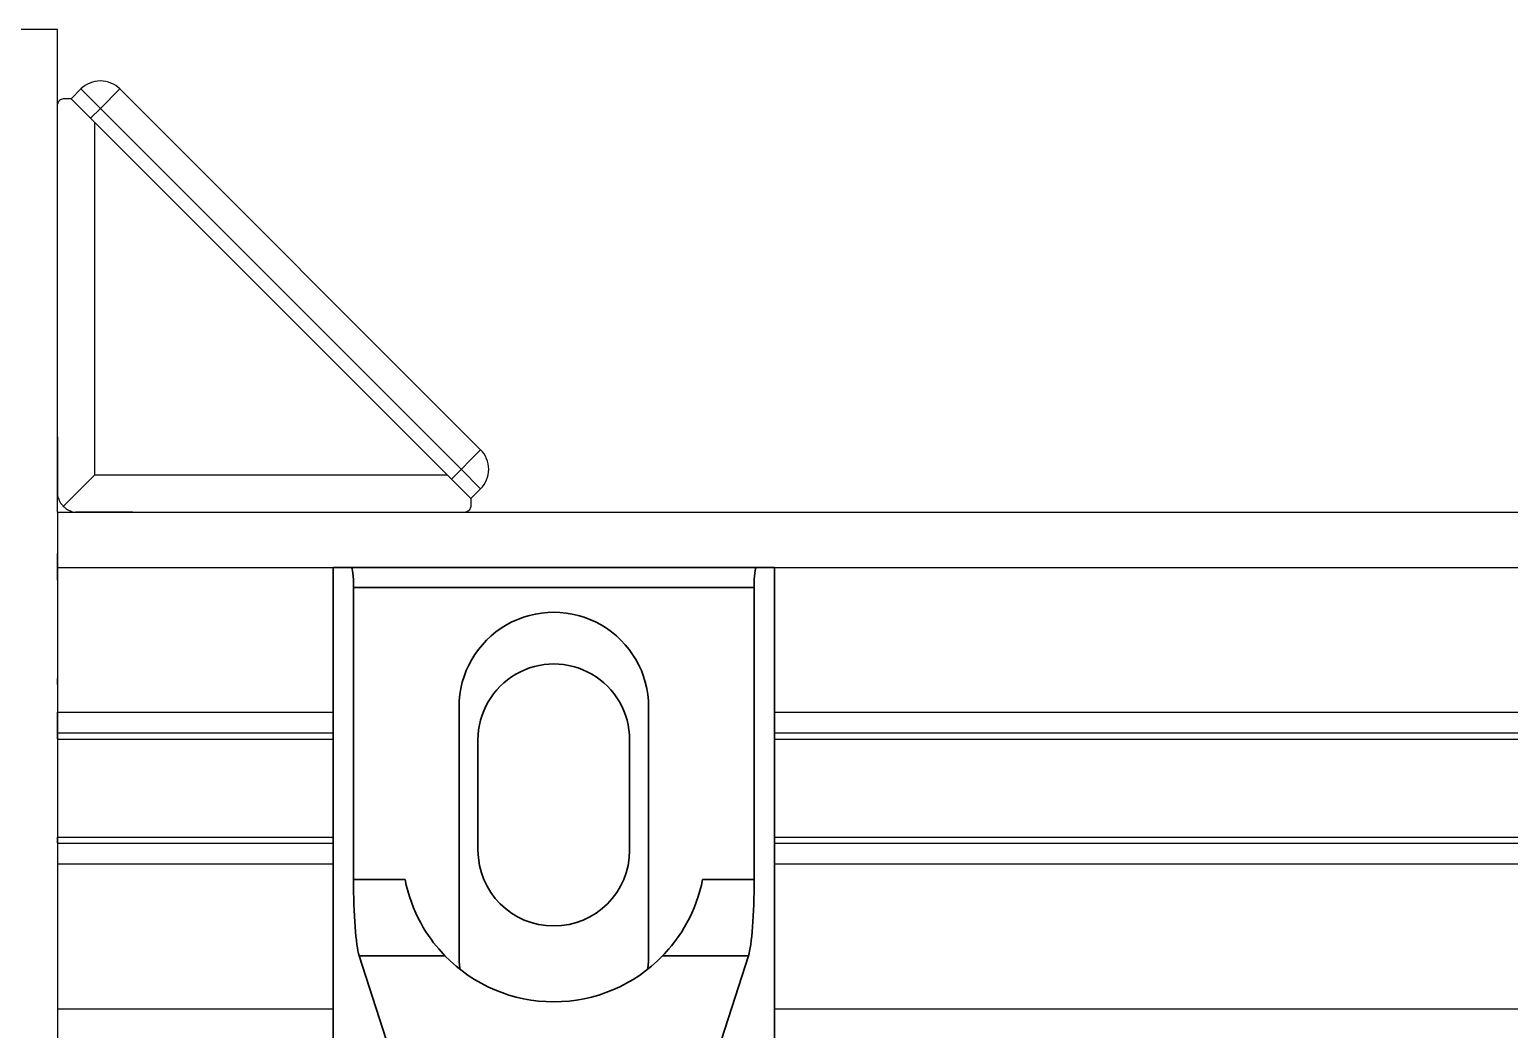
# Model space of a CAD drawing. Header units: millimetres. Extents: x -3183 to 3067, y 1033 to 2218.
# Drawn here: x -2893.1 to -2839.4, y 2048 to 2084.3 of the extents above; entities that cross this region are included whole.
import ezdxf

# ---------------------------------------------------------------- set-up
doc = ezdxf.new("R2010")
doc.units = ezdxf.units.MM
doc.linetypes.add('phl_thick', pattern=[0])
doc.layers.add('Kontury', color=7, linetype='Continuous', lineweight=35)
doc.layers.add('projection', color=7, linetype='Continuous')

msp = doc.modelspace()

# ---------------------------------------------------------------- linework, layer by layer
for p, q in [((-2892.05112, 2084.28669), (-2912.05112, 2084.28669)), ((-2892.05112, 2066.78669), (-2892.05112, 2084.28669)), ((-2892.05112, 2066.78669), (-2892.05112, 2035.54289)), ((-2882.05112, 2066.78669), (-2717.30112, 2066.78669)), ((-2866.05112, 2064.78669), (-2717.30112, 2064.78669)), ((-2866.05112, 2059.53669), (-2717.30112, 2059.53669)), ((-2866.05112, 2058.78669), (-2717.30112, 2058.78669)), ((-2866.05112, 2058.5655), (-2717.30112, 2058.5655)), ((-2866.05112, 2055.00789), (-2717.30112, 2055.00789)), ((-2866.05112, 2054.78669), (-2717.30112, 2054.78669)), ((-2866.05112, 2054.03669), (-2717.30112, 2054.03669)), ((-2866.05112, 2048.78669), (-2717.30112, 2048.78669))]:
    msp.add_line(p, q)
at = {"layer": 'Kontury'}
for p, q in [((-2882.05112, 2047.28669), (-2882.05112, 2064.78669)), ((-2881.38842, 2064.78669), (-2882.05112, 2064.78669)), ((-2881.38842, 2064.78669), (-2866.71381, 2064.78669)), ((-2866.05112, 2064.78669), (-2866.71381, 2064.78669)), ((-2866.05112, 2064.78669), (-2866.05112, 2047.28669)), ((-2881.31479, 2064.06169), (-2866.78745, 2064.06169)), ((-2881.31479, 2053.47179), (-2881.31479, 2064.06169)), ((-2866.78745, 2064.06169), (-2866.78745, 2053.47179)), ((-2877.48862, 2059.72419), (-2877.48862, 2059.72419)), ((-2877.48862, 2050.72419), (-2877.48862, 2059.72419)), ((-2870.61362, 2059.72419), (-2870.61362, 2059.72419)), ((-2870.61362, 2050.72419), (-2870.61362, 2059.72419)), ((-2876.80112, 2054.53669), (-2876.80112, 2058.53669)), ((-2876.80112, 2058.53669), (-2876.80112, 2058.53669)), ((-2871.30112, 2058.53669), (-2871.30112, 2054.53669)), ((-2871.30112, 2058.53669), (-2871.30112, 2058.53669)), ((-2876.80112, 2054.53669), (-2876.80112, 2054.53669)), ((-2871.30112, 2054.53669), (-2871.30112, 2054.53669)), ((-2881.31479, 2053.47179), (-2879.44704, 2053.47179)), ((-2879.4018, 2053.26398), (-2879.44704, 2053.47179)), ((-2879.34799, 2053.05587), (-2879.4018, 2053.26398)), ((-2879.2859, 2052.84938), (-2879.34799, 2053.05587)), ((-2868.75425, 2053.05587), (-2868.81634, 2052.84938)), ((-2868.70044, 2053.26398), (-2868.75425, 2053.05587)), ((-2868.6552, 2053.47179), (-2868.70044, 2053.26398)), ((-2868.6552, 2053.47179), (-2866.78745, 2053.47179)), ((-2879.21601, 2052.64631), (-2879.2859, 2052.84938)), ((-2879.13916, 2052.44825), (-2879.21601, 2052.64631)), ((-2868.88623, 2052.64631), (-2868.96308, 2052.44825)), ((-2868.81634, 2052.84938), (-2868.88623, 2052.64631)), ((-2879.05629, 2052.25672), (-2879.13916, 2052.44825)), ((-2878.96841, 2052.07298), (-2879.05629, 2052.25672)), ((-2878.87685, 2051.8981), (-2878.96841, 2052.07298)), ((-2869.13383, 2052.07298), (-2869.22539, 2051.8981)), ((-2869.04595, 2052.25672), (-2869.13383, 2052.07298)), ((-2868.96308, 2052.44825), (-2869.04595, 2052.25672)), ((-2878.78297, 2051.73319), (-2878.87685, 2051.8981)), ((-2878.68823, 2051.57916), (-2878.78297, 2051.73319)), ((-2878.59423, 2051.43668), (-2878.68823, 2051.57916)), ((-2878.50148, 2051.30493), (-2878.59423, 2051.43668)), ((-2869.50801, 2051.43668), (-2869.60076, 2051.30493)), ((-2869.41401, 2051.57916), (-2869.50801, 2051.43668)), ((-2869.31927, 2051.73319), (-2869.41401, 2051.57916)), ((-2869.22539, 2051.8981), (-2869.31927, 2051.73319)), ((-2878.40796, 2051.17997), (-2878.50148, 2051.30493)), ((-2878.31538, 2051.06307), (-2878.40796, 2051.17997)), ((-2878.22585, 2050.95598), (-2878.31538, 2051.06307)), ((-2878.14158, 2050.86001), (-2878.22585, 2050.95598)), ((-2869.87639, 2050.95598), (-2869.96066, 2050.86001)), ((-2869.78685, 2051.06307), (-2869.87639, 2050.95598)), ((-2869.69428, 2051.17997), (-2869.78685, 2051.06307)), ((-2869.60076, 2051.30493), (-2869.69428, 2051.17997)), ((-2881.10883, 2050.70601), (-2877.99775, 2050.70601)), ((-2879.89131, 2046.92625), (-2881.10883, 2050.70601)), ((-2878.06483, 2050.77636), (-2878.14158, 2050.86001)), ((-2877.99779, 2050.70604), (-2878.06483, 2050.77636)), ((-2877.48862, 2050.72419), (-2877.48862, 2050.72419)), ((-2870.61362, 2050.72419), (-2870.61362, 2050.72419)), ((-2870.03741, 2050.77636), (-2870.10449, 2050.70601)), ((-2870.10449, 2050.70601), (-2866.99341, 2050.70601)), ((-2869.96066, 2050.86001), (-2870.03741, 2050.77636)), ((-2866.99341, 2050.70601), (-2868.21093, 2046.92625))]:
    msp.add_line(p, q, dxfattribs=at)
for centre, radius, start, end in [((-2874.05112, 2059.72419), 3.4375, 0, 180.00002), ((-2874.05112, 2058.53669), 2.75, 0, 180.00002), ((-2874.05112, 2054.53669), 2.75, 180.00002, 0), ((-2874.05112, 2050.72419), 3.4375, 180.00002, 188.553523), ((-2874.05112, 2050.72419), 3.4375, 351.446477, 0)]:
    msp.add_arc(centre, radius, start, end, dxfattribs=at)
for centre, major_axis, ratio, start_param, end_param in [((-2881.38842, 2064.06169), (0, 0.725), 0.1015625, -1.57079633, 0), ((-2866.71381, 2064.06169), (0, -0.725), 0.1015625, -3.14159265, -1.57079633), ((-2881.02026, 2053.47179), (0, -2.9), 0.1015625, -1.57079633, -0.30543262), ((-2867.08198, 2053.47179), (0, 2.9), 0.1015625, -2.83616003, -1.57079633), ((-2874.05112, 2054.53669), (0, 5.5), 1, 2.34128693, 3.94189838)]:
    msp.add_ellipse(centre, major_axis=major_axis, ratio=ratio, start_param=start_param, end_param=end_param, dxfattribs=at)
at = {"layer": 'projection', "color": 7, "linetype": 'phl_thick'}
for p, q in [((-2891.20036, 2082.13314), (-2891.55391, 2081.77959)), ((-2891.20036, 2082.13314), (-2890.49325, 2081.42603)), ((-2889.78615, 2082.13314), (-2890.49325, 2081.42603)), ((-2889.78615, 2082.13314), (-2876.70467, 2069.05167)), ((-2892.05448, 2081.55987), (-2892.05607, 2081.53174)), ((-2892.05607, 2081.53174), (-2892.05607, 2069.53162)), ((-2892.04958, 2081.58832), (-2892.05448, 2081.55987)), ((-2892.0412, 2081.61667), (-2892.04958, 2081.58832)), ((-2892.02923, 2081.64444), (-2892.0412, 2081.61667)), ((-2892.0136, 2081.67114), (-2892.02923, 2081.64444)), ((-2891.99431, 2081.69626), (-2892.0136, 2081.67114)), ((-2891.97139, 2081.71928), (-2891.99431, 2081.69626)), ((-2891.94491, 2081.73964), (-2891.97139, 2081.71928)), ((-2891.91499, 2081.75677), (-2891.94491, 2081.73964)), ((-2891.88177, 2081.77004), (-2891.91499, 2081.75677)), ((-2891.8454, 2081.77863), (-2891.88177, 2081.77004)), ((-2891.80607, 2081.78174), (-2891.8454, 2081.77863)), ((-2891.55607, 2081.78174), (-2891.80607, 2081.78174)), ((-2891.55607, 2081.78174), (-2891.06658, 2081.29225)), ((-2891.06658, 2081.29225), (-2877.76533, 2067.99101)), ((-2890.49325, 2081.42603), (-2890.84681, 2081.07248)), ((-2890.70607, 2080.93174), (-2890.70607, 2068.13174)), ((-2890.49325, 2081.42603), (-2877.41178, 2068.34456)), ((-2892.05601, 2069.53168), (-2892.05607, 2069.53162)), ((-2892.05601, 2069.53168), (-2892.05112, 2069.52679)), ((-2892.05112, 2069.52679), (-2892.05112, 2067.44572)), ((-2876.70467, 2069.05167), (-2877.76533, 2067.99101)), ((-2890.70607, 2068.13174), (-2891.8364, 2067.00141)), ((-2877.90607, 2068.13174), (-2890.70607, 2068.13174)), ((-2877.41178, 2068.34456), (-2876.70467, 2067.63745)), ((-2877.76533, 2067.99101), (-2877.54556, 2067.77123)), ((-2877.54556, 2067.77123), (-2877.05607, 2067.28174)), ((-2876.70467, 2067.63745), (-2877.05823, 2067.2839)), ((-2892.05112, 2067.44572), (-2892.04398, 2067.39846)), ((-2892.04398, 2067.39846), (-2892.03381, 2067.35088)), ((-2892.03381, 2067.35088), (-2892.02039, 2067.30334)), ((-2892.02039, 2067.30334), (-2892.00362, 2067.2562)), ((-2892.00362, 2067.2562), (-2891.98347, 2067.20983)), ((-2891.98347, 2067.20983), (-2891.95991, 2067.1646)), ((-2891.95991, 2067.1646), (-2891.93328, 2067.12082)), ((-2891.93328, 2067.12082), (-2891.90369, 2067.07881)), ((-2891.90369, 2067.07881), (-2891.87134, 2067.0389)), ((-2891.87134, 2067.0389), (-2891.8364, 2067.00141)), ((-2891.8364, 2067.00141), (-2891.79891, 2066.96648)), ((-2877.05915, 2066.99241), (-2877.06781, 2066.95605)), ((-2877.05607, 2067.03174), (-2877.05915, 2066.99241)), ((-2877.05607, 2067.28174), (-2877.05607, 2067.03174)), ((-2892.05112, 2066.78669), (-2882.05112, 2066.78669)), ((-2891.79891, 2066.96648), (-2891.759, 2066.93413)), ((-2891.759, 2066.93413), (-2891.71699, 2066.90454)), ((-2891.71699, 2066.90454), (-2891.67321, 2066.8779)), ((-2891.67321, 2066.8779), (-2891.62799, 2066.85434)), ((-2891.62799, 2066.85434), (-2891.58161, 2066.83419)), ((-2891.58161, 2066.83419), (-2891.53448, 2066.81742)), ((-2891.53448, 2066.81742), (-2891.48693, 2066.80401)), ((-2891.48693, 2066.80401), (-2891.43935, 2066.79383)), ((-2891.43935, 2066.79383), (-2891.3921, 2066.78669)), ((-2889.31102, 2066.78669), (-2891.3921, 2066.78669)), ((-2889.31102, 2066.78669), (-2889.30607, 2066.78174)), ((-2877.30607, 2066.78174), (-2889.30607, 2066.78174)), ((-2877.27794, 2066.78333), (-2877.30607, 2066.78174)), ((-2877.24949, 2066.78823), (-2877.27794, 2066.78333)), ((-2877.22115, 2066.79661), (-2877.24949, 2066.78823)), ((-2877.19338, 2066.80858), (-2877.22115, 2066.79661)), ((-2877.16668, 2066.82421), (-2877.19338, 2066.80858)), ((-2877.14155, 2066.8435), (-2877.16668, 2066.82421)), ((-2877.11853, 2066.86643), (-2877.14155, 2066.8435)), ((-2877.09817, 2066.8929), (-2877.11853, 2066.86643)), ((-2877.08105, 2066.92282), (-2877.09817, 2066.8929)), ((-2877.06781, 2066.95605), (-2877.08105, 2066.92282)), ((-2892.05112, 2064.54289), (-2892.05112, 2065.29289)), ((-2892.05112, 2064.78669), (-2882.05112, 2064.78669)), ((-2892.05112, 2064.32169), (-2892.05112, 2064.54289)), ((-2892.05112, 2064.53669), (-2892.05111, 2064.53669)), ((-2892.05112, 2060.54289), (-2892.05112, 2060.76408)), ((-2892.05112, 2059.53669), (-2882.05112, 2059.53669)), ((-2892.05112, 2058.78669), (-2892.05112, 2059.53669)), ((-2882.05112, 2058.78669), (-2882.05112, 2059.53669)), ((-2892.05112, 2058.5655), (-2892.05112, 2058.7867)), ((-2892.05112, 2058.78669), (-2882.05112, 2058.78669)), ((-2892.05112, 2058.5655), (-2882.05112, 2058.5655)), ((-2882.05112, 2058.5655), (-2882.05112, 2058.78669)), ((-2892.05112, 2055.00789), (-2882.05112, 2055.00789)), ((-2892.05112, 2054.78669), (-2892.05112, 2055.00789)), ((-2892.05112, 2054.78669), (-2882.05112, 2054.78669)), ((-2882.05112, 2054.78669), (-2882.05112, 2055.00789)), ((-2892.05112, 2054.03669), (-2882.05112, 2054.03669)), ((-2892.05112, 2048.78669), (-2882.05112, 2048.78669))]:
    msp.add_line(p, q, dxfattribs=at)
for centre, start, end in [((-2890.49325, 2081.42603), 44.999982, 135.000015), ((-2877.41178, 2068.34456), 314.999985, 45.000018)]:
    msp.add_arc(centre, 1, start, end, dxfattribs=at)

doc.saveas('drawing.dxf')
